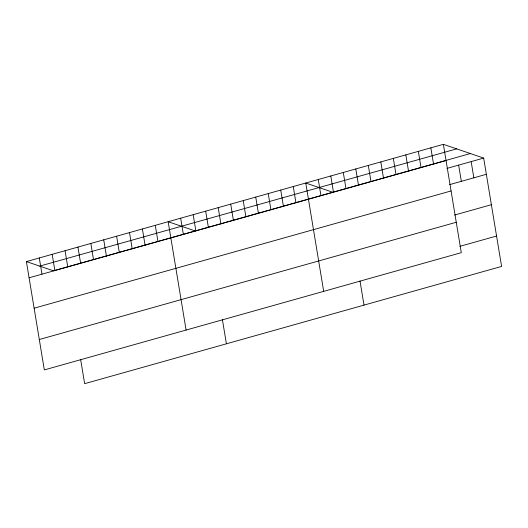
<?xml version="1.0" encoding="UTF-8"?>
<svg xmlns="http://www.w3.org/2000/svg" width="528" height="528" viewBox="0 0 528 528"><rect width="100%" height="100%" fill="white"/><g stroke="black" fill="none" stroke-linecap="round" stroke-linejoin="round"><path stroke-width="0.79" d="M443.362 144.329L461.294 252.668L44.332 369.917L26.4 261.578L443.362 144.329L483.668 158.083L501.6 266.422L84.638 383.671L80.639 359.509M39.699 266.119L456.661 148.87M470.362 153.542L53.401 270.791L26.4 261.578M29.086 277.801L446.048 160.552M446.919 168.412L483.668 158.083M449.605 184.635L486.347 174.299M34.115 308.2L451.077 190.951M454.634 215.035L491.383 204.699M39.303 339.517L456.265 222.268M459.822 246.352L496.564 236.023M332.765 192.238L305.765 183.025L323.697 291.364M195.169 230.927L168.168 221.714L186.1 330.053M471.154 161.601L473.84 177.817M458.647 165.119L461.333 181.335M430.855 147.847L433.534 164.069M418.341 151.364L421.027 167.587M405.834 154.882L408.52 171.105M393.327 158.4L396.013 174.616M380.82 161.918L383.5 178.134M368.306 165.436L370.993 181.652M355.799 168.953L358.486 185.17M343.292 172.471L345.979 188.687M360.004 280.949L364.003 305.111M330.779 175.989L333.465 192.205M318.272 179.507L320.958 195.723M293.258 186.542L295.937 202.759M280.744 190.06L283.43 206.276M268.237 193.578L270.923 209.794M255.73 197.096L258.416 213.312M243.217 200.614L245.903 216.83M230.71 204.125L233.396 220.348M218.203 207.643L220.889 223.865M205.696 211.16L208.375 227.383M222.407 319.638L226.406 343.807M193.182 214.678L195.868 230.901M180.675 218.196L183.361 234.419M155.278 225.337L157.964 241.56M142.388 228.961L145.075 245.183M129.505 232.591L132.191 248.807M116.615 236.214L119.302 252.43M103.726 239.837L106.412 256.054M90.842 243.461L93.522 259.677M77.953 247.084L80.639 263.3M65.063 250.708L67.749 266.93M52.173 254.331L54.859 270.554M39.29 257.954L41.976 274.177"/></g></svg>
